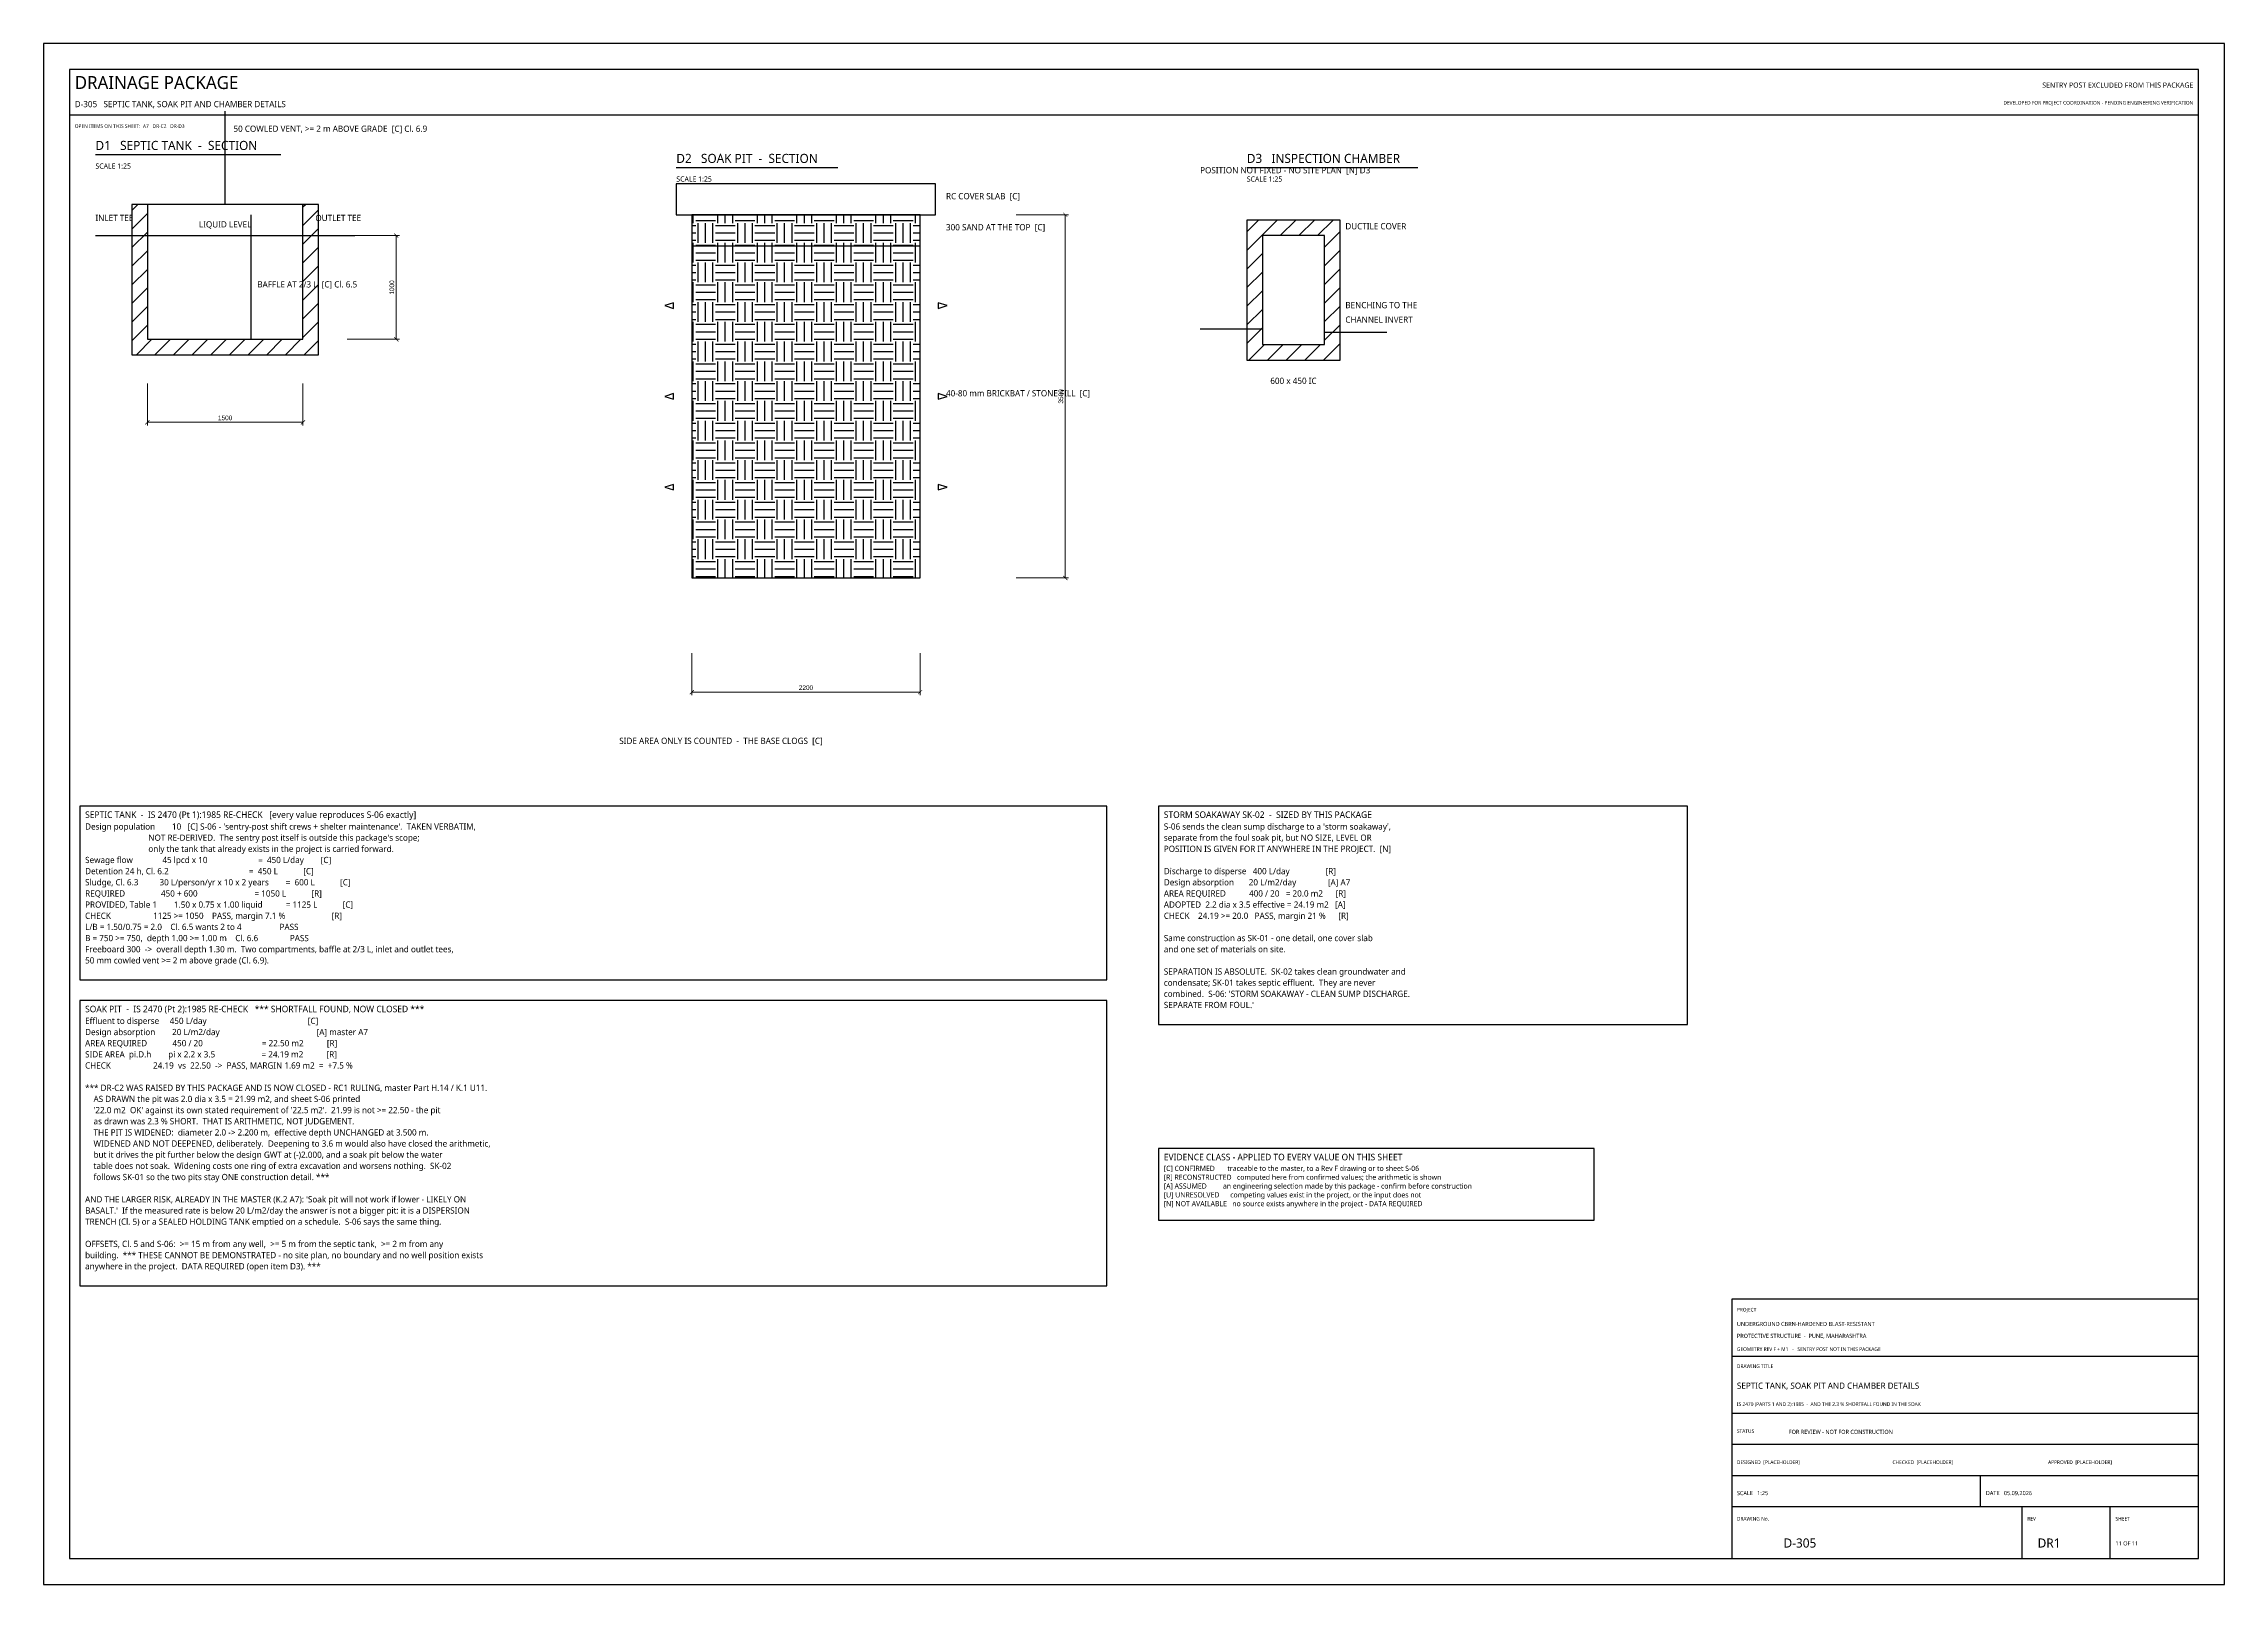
# Model space of a CAD drawing. Header units: millimetres. Extents: x 0 to 841, y 0 to 594.
import ezdxf
from ezdxf.enums import TextEntityAlignment as Align

# ---------------------------------------------------------------- set-up
doc = ezdxf.new("R2010")
doc.units = ezdxf.units.MM
for name, color, linetype in [('M-EXISTING', 8, 'Continuous'), ('M-FLAG', 1, 'Continuous'), ('M-STRUCT', 7, 'Continuous'), ('M-TEXT', 7, 'Continuous'), ('M-TITLE', 7, 'Continuous'), ('M-WATERPROOF', 30, 'Continuous'), ('P-DRAIN-SEEP', 4, 'Continuous'), ('P-DRAIN-SOIL', 1, 'Continuous'), ('P-DRAIN-STORM', 5, 'Continuous'), ('P-DRAIN-VENT', 8, 'Continuous'), ('P-EQUIP', 2, 'Continuous'), ('S-DIM', 4, 'Continuous'), ('S-EXISTING', 8, 'Continuous'), ('S-HATCH', 8, 'Continuous'), ('S-NOTE', 7, 'Continuous'), ('S-TEXT', 7, 'Continuous'), ('S-TITLE', 7, 'Continuous')]:
    doc.layers.add(name, color=color, linetype=linetype)
doc.styles.add('OpenSans', font='OpenSans-Regular.ttf')
doc.dimstyles.new('SC-DIM', dxfattribs={"dimtxt": 1.8, "dimasz": 1.6, "dimexe": 1.2, "dimexo": 1, "dimgap": 0.8, "dimtad": 1, "dimdec": 0, "dimblk": 'ARCHTICK', "dimcen": 2.5, "dimclrd": 4, "dimclre": 4, "dimclrt": 4, "dimazin": 3, "dimtfac": 1, "dimtmove": 0, "dimatfit": 3, "dimlwd": 13, "dimlwe": 13})

# ---------------------------------------------------------------- blocks, each defined once
blk = doc.blocks.new('_ARCHTICK')
at = {"color": 0, "linetype": 'BYBLOCK', "const_width": 0.15}
blk.add_lwpolyline([(-0.5, -0.5), (0.5, 0.5)], dxfattribs=at)

msp = doc.modelspace()

# ---------------------------------------------------------------- hatches: boundary and pattern name
at = {"layer": 'S-EXISTING'}
h = msp.add_hatch(dxfattribs=at)
h.set_pattern_fill('EARTH', scale=1.2)
h.paths.add_polyline_path([(250, 388), (338, 388), (338, 528), (250, 528)])
at = {"layer": 'S-HATCH'}
h = msp.add_hatch(dxfattribs=at)
h.set_pattern_fill('ANSI31', scale=1.6)
h.paths.add_polyline_path([(34, 474), (106, 474), (106, 532), (34, 532)])
h.paths.add_polyline_path([(40, 480), (100, 480), (100, 532), (40, 532)], flags=16)
h = msp.add_hatch(dxfattribs=at)
h.set_pattern_fill('ANSI31', scale=1.6)
h.paths.add_polyline_path([(464, 472), (500, 472), (500, 526), (464, 526)])
h.paths.add_polyline_path([(470, 478), (494, 478), (494, 520), (470, 520)], flags=16)

# ---------------------------------------------------------------- linework, layer by layer
at = {"layer": 'M-EXISTING'}
msp.add_lwpolyline([(250, 516), (338, 516), (338, 528), (250, 528)], close=True, dxfattribs=at)
at = {"layer": 'M-STRUCT'}
msp.add_line((80, 480), (80, 528), dxfattribs=at)
for points in [[(244, 528), (344, 528), (344, 540), (244, 540)], [(34, 474), (106, 474), (106, 532), (34, 532)], [(464, 472), (500, 472), (500, 526), (464, 526)]]:
    msp.add_lwpolyline(points, close=True, dxfattribs=at)
at = {"layer": 'M-TITLE'}
for p, q in [((10, 566.5), (831, 566.5)), ((651, 88), (831, 88)), ((651, 66), (831, 66)), ((651, 54), (831, 54)), ((651, 42), (831, 42)), ((747, 30), (747, 42)), ((651, 30), (831, 30)), ((763, 10), (763, 30)), ((797, 10), (797, 30))]:
    msp.add_line(p, q, dxfattribs=at)
msp.add_lwpolyline([(651, 10), (831, 10), (831, 110), (651, 110)], close=True, dxfattribs=at)
at = {"layer": 'M-WATERPROOF'}
msp.add_line((40, 520), (100, 520), dxfattribs=at)
at = {"layer": 'P-DRAIN-SEEP'}
for points in [[(239.6, 493), (242.96, 491.92), (242.96, 494.08)], [(348.4, 493), (345.04, 494.08), (345.04, 491.92)], [(239.6, 458), (242.96, 456.92), (242.96, 459.08)], [(348.4, 458), (345.04, 459.08), (345.04, 456.92)], [(239.6, 423), (242.96, 421.92), (242.96, 424.08)], [(348.4, 423), (345.04, 424.08), (345.04, 421.92)]]:
    msp.add_lwpolyline(points, close=True, dxfattribs=at)
at = {"layer": 'P-DRAIN-SOIL'}
for p, q in [((20, 520), (40, 520)), ((100, 520), (120, 520))]:
    msp.add_line(p, q, dxfattribs=at)
msp.add_lwpolyline([(40, 480), (100, 480), (100, 532), (40, 532)], close=True, dxfattribs=at)
at = {"layer": 'P-DRAIN-STORM'}
for p, q in [((446, 484), (470, 484)), ((494, 482.8), (518, 482.8))]:
    msp.add_line(p, q, dxfattribs=at)
at = {"layer": 'P-DRAIN-VENT'}
msp.add_line((70, 532), (70, 568), dxfattribs=at)
at = {"layer": 'P-EQUIP'}
for points in [[(250, 388), (338, 388), (338, 528), (250, 528)], [(470, 478), (494, 478), (494, 520), (470, 520)]]:
    msp.add_lwpolyline(points, close=True, dxfattribs=at)
at = {"layer": 'S-TITLE'}
for p, q in [((20, 551.2), (91.479, 551.2)), ((244, 546.2), (306.348, 546.2)), ((464, 546.2), (529.963, 546.2))]:
    msp.add_line(p, q, dxfattribs=at)
for points in [[(0, 0), (841, 0), (841, 594), (0, 594)], [(10, 10), (831, 10), (831, 584), (10, 584)], [(14, 233.075), (410, 233.075), (410, 300), (14, 300)], [(430, 215.875), (634, 215.875), (634, 300), (430, 300)], [(14, 115.15), (410, 115.15), (410, 225.075), (14, 225.075)], [(430, 140.375), (598, 140.375), (598, 168), (430, 168)]]:
    msp.add_lwpolyline(points, close=True, dxfattribs=at)

# ---------------------------------------------------------------- texts
at = {"layer": 'M-EXISTING', "style": 'OpenSans'}
msp.add_text('300 SAND AT THE TOP  [C]', height=2.4, dxfattribs=at).set_placement((348, 522))
at = {"layer": 'M-FLAG', "style": 'OpenSans'}
for s, height, p in [('DEVELOPED FOR PROJECT COORDINATION - PENDING ENGINEERING VERIFICATION', 1.4, (829, 570.5)), ('SENTRY POST EXCLUDED FROM THIS PACKAGE', 2, (829, 577))]:
    msp.add_text(s, height=height, dxfattribs=at).set_placement(p, align=Align.RIGHT)
for s, height, p in [('OPEN ITEMS ON THIS SHEET:  A7   DR-C2   DR-D3', 1.4, (12, 561.5)), ('POSITION NOT FIXED - NO SITE PLAN  [N] D3', 2.4, (446, 544)), ('FOR REVIEW - NOT FOR CONSTRUCTION', 1.6, (673, 58))]:
    msp.add_text(s, height=height, dxfattribs=at).set_placement(p)
at = {"layer": 'M-STRUCT', "style": 'OpenSans'}
msp.add_text('RC COVER SLAB  [C]', height=2.4, dxfattribs=at).set_placement((348, 534))
at = {"layer": 'M-TEXT', "style": 'OpenSans'}
for s, p in [('DUCTILE COVER', (502, 522.4)), ('BAFFLE AT 2/3 L  [C] Cl. 6.5', (82.4, 500)), ('CHANNEL INVERT', (502, 486.4)), ('BENCHING TO THE', (502, 492)), ('SIDE AREA ONLY IS COUNTED  -  THE BASE CLOGS  [C]', (222, 324))]:
    msp.add_text(s, height=2.4, dxfattribs=at).set_placement(p)
msp.add_text('600 x 450 IC', height=2.4, dxfattribs=at).set_placement((482, 464), align=Align.MIDDLE_CENTER)
at = {"layer": 'M-TITLE', "style": 'OpenSans'}
for s, height, p in [('DRAINAGE PACKAGE', 5, (12, 576.5)), ('D-305   SEPTIC TANK, SOAK PIT AND CHAMBER DETAILS', 2.4, (12, 569.5)), ('PROJECT', 1.4, (653, 105.2)), ('UNDERGROUND CBRN-HARDENED BLAST-RESISTANT', 1.6, (653, 99.6)), ('PROTECTIVE STRUCTURE  -  PUNE, MAHARASHTRA', 1.6, (653, 95)), ('GEOMETRY REV F + M1   -   SENTRY POST NOT IN THIS PACKAGE', 1.4, (653, 90)), ('DRAWING TITLE', 1.4, (653, 83.4)), ('SEPTIC TANK, SOAK PIT AND CHAMBER DETAILS', 2.4, (653, 75.4)), ('IS 2470 (PARTS 1 AND 2):1985  -  AND THE 2.3 % SHORTFALL FOUND IN THE SOAK', 1.4, (653, 68.8)), ('STATUS', 1.4, (653, 58.4)), ('DESIGNED  [PLACEHOLDER]', 1.4, (653, 46.4)), ('CHECKED  [PLACEHOLDER]', 1.4, (713, 46.4)), ('APPROVED  [PLACEHOLDER]', 1.4, (773, 46.4)), ('SCALE   1:25', 1.6, (653, 34.4)), ('DATE   05.09.2026', 1.6, (749, 34.4)), ('DRAWING No.', 1.4, (653, 24.6)), ('REV', 1.4, (765, 24.6)), ('SHEET', 1.4, (799, 24.6)), ('D-305', 3.5, (671, 14.2)), ('DR1', 3.5, (769, 14.2)), ('11 OF 11', 1.6, (799, 15))]:
    msp.add_text(s, height=height, dxfattribs=at).set_placement(p)
at = {"layer": 'M-WATERPROOF', "style": 'OpenSans'}
msp.add_text('LIQUID LEVEL', height=2.4, dxfattribs=at).set_placement((70, 522.4), align=Align.BOTTOM_CENTER)
at = {"layer": 'P-DRAIN-SOIL', "style": 'OpenSans'}
for s, p in [('INLET TEE', (20, 525.6)), ('OUTLET TEE', (104.8, 525.6))]:
    msp.add_text(s, height=2.4, dxfattribs=at).set_placement(p)
at = {"layer": 'P-DRAIN-VENT', "style": 'OpenSans'}
msp.add_text('50 COWLED VENT, >= 2 m ABOVE GRADE  [C] Cl. 6.9', height=2.4, dxfattribs=at).set_placement((73.2, 560))
at = {"layer": 'P-EQUIP', "style": 'OpenSans'}
msp.add_text('40-80 mm BRICKBAT / STONE FILL  [C]', height=2.4, dxfattribs=at).set_placement((348, 458))
at = {"layer": 'S-NOTE', "style": 'OpenSans'}
for s, height, p in [("Design population        10   [C] S-06 - 'sentry-post shift crews + shelter maintenance'.  TAKEN VERBATIM,", 2.4, (16, 290.975)), ("                              NOT RE-DERIVED.  The sentry post itself is outside this package's scope;", 2.4, (16, 286.675)), ("S-06 sends the clean sump discharge to a 'storm soakaway',", 2.4, (432, 290.975)), ('separate from the foul soak pit, but NO SIZE, LEVEL OR', 2.4, (432, 286.675)), ('Sewage flow              45 lpcd x 10                        =  450 L/day        [C]', 2.4, (16, 278.075)), ('                              only the tank that already exists in the project is carried forward.', 2.4, (16, 282.375)), ('POSITION IS GIVEN FOR IT ANYWHERE IN THE PROJECT.  [N]', 2.4, (432, 282.375)), ('Sludge, Cl. 6.3          30 L/person/yr x 10 x 2 years        =  600 L            [C]', 2.4, (16, 269.475)), ('Detention 24 h, Cl. 6.2                                      =  450 L            [C]', 2.4, (16, 273.775)), ('Discharge to disperse   400 L/day                 [R]', 2.4, (432, 273.775)), ('Design absorption       20 L/m2/day               [A] A7', 2.4, (432, 269.475)), ('REQUIRED                 450 + 600                           = 1050 L            [R]', 2.4, (16, 265.175)), ('PROVIDED, Table 1        1.50 x 0.75 x 1.00 liquid           = 1125 L            [C]', 2.4, (16, 260.875)), ('AREA REQUIRED           400 / 20   = 20.0 m2      [R]', 2.4, (432, 265.175)), ('ADOPTED  2.2 dia x 3.5 effective = 24.19 m2   [A]', 2.4, (432, 260.875)), ('CHECK                    1125 >= 1050    PASS, margin 7.1 %                      [R]', 2.4, (16, 256.575)), ('L/B = 1.50/0.75 = 2.0    Cl. 6.5 wants 2 to 4                  PASS', 2.4, (16, 252.275)), ('CHECK    24.19 >= 20.0   PASS, margin 21 %      [R]', 2.4, (432, 256.575)), ('B = 750 >= 750,  depth 1.00 >= 1.00 m    Cl. 6.6               PASS', 2.4, (16, 247.975)), ('Freeboard 300  ->  overall depth 1.30 m.  Two compartments, baffle at 2/3 L, inlet and outlet tees,', 2.4, (16, 243.675)), ('and one set of materials on site.', 2.4, (432, 243.675)), ('Same construction as SK-01 - one detail, one cover slab', 2.4, (432, 247.975)), ('50 mm cowled vent >= 2 m above grade (Cl. 6.9).', 2.4, (16, 239.375)), ('SEPARATION IS ABSOLUTE.  SK-02 takes clean groundwater and', 2.4, (432, 235.075)), ('condensate; SK-01 takes septic effluent.  They are never', 2.4, (432, 230.775)), ("combined.  S-06: 'STORM SOAKAWAY - CLEAN SUMP DISCHARGE.", 2.4, (432, 226.475)), ("SEPARATE FROM FOUL.'", 2.4, (432, 222.175)), ('Effluent to disperse     450 L/day                                                [C]', 2.4, (16, 216.05)), ('Design absorption        20 L/m2/day                                              [A] master A7', 2.4, (16, 211.75)), ('AREA REQUIRED            450 / 20                            = 22.50 m2           [R]', 2.4, (16, 207.45)), ('SIDE AREA  pi.D.h        pi x 2.2 x 3.5                      = 24.19 m2           [R]', 2.4, (16, 203.15)), ('CHECK                    24.19  vs  22.50  ->  PASS, MARGIN 1.69 m2  =  +7.5 %', 2.4, (16, 198.85)), ('*** DR-C2 WAS RAISED BY THIS PACKAGE AND IS NOW CLOSED - RC1 RULING, master Part H.14 / K.1 U11.', 2.4, (16, 190.25)), ('    AS DRAWN the pit was 2.0 dia x 3.5 = 21.99 m2, and sheet S-06 printed', 2.4, (16, 185.95)), ('    as drawn was 2.3 % SHORT.  THAT IS ARITHMETIC, NOT JUDGEMENT.', 2.4, (16, 177.35)), ("    '22.0 m2  OK' against its own stated requirement of '22.5 m2'.  21.99 is not >= 22.50 - the pit", 2.4, (16, 181.65)), ('    THE PIT IS WIDENED:  diameter 2.0 -> 2.200 m,  effective depth UNCHANGED at 3.500 m.', 2.4, (16, 173.05)), ('    WIDENED AND NOT DEEPENED, deliberately.  Deepening to 3.6 m would also have closed the arithmetic,', 2.4, (16, 168.75)), ('    table does not soak.  Widening costs one ring of extra excavation and worsens nothing.  SK-02', 2.4, (16, 160.15)), ('    but it drives the pit further below the design GWT at (-)2.000, and a soak pit below the water', 2.4, (16, 164.45)), ('[C] CONFIRMED       traceable to the master, to a Rev F drawing or to sheet S-06', 2, (432, 159.375)), ('    follows SK-01 so the two pits stay ONE construction detail. ***', 2.4, (16, 155.85)), ('[R] RECONSTRUCTED   computed here from confirmed values; the arithmetic is shown', 2, (432, 155.975)), ('[A] ASSUMED         an engineering selection made by this package - confirm before construction', 2, (432, 152.575)), ("AND THE LARGER RISK, ALREADY IN THE MASTER (K.2 A7): 'Soak pit will not work if lower - LIKELY ON", 2.4, (16, 147.25)), ("BASALT.'  If the measured rate is below 20 L/m2/day the answer is not a bigger pit: it is a DISPERSION", 2.4, (16, 142.95)), ('[U] UNRESOLVED      competing values exist in the project, or the input does not', 2, (432, 149.175)), ('[N] NOT AVAILABLE   no source exists anywhere in the project - DATA REQUIRED', 2, (432, 145.775)), ('TRENCH (Cl. 5) or a SEALED HOLDING TANK emptied on a schedule.  S-06 says the same thing.', 2.4, (16, 138.65)), ('OFFSETS, Cl. 5 and S-06:  >= 15 m from any well,  >= 5 m from the septic tank,  >= 2 m from any', 2.4, (16, 130.05)), ('building.  *** THESE CANNOT BE DEMONSTRATED - no site plan, no boundary and no well position exists', 2.4, (16, 125.75)), ('anywhere in the project.  DATA REQUIRED (open item D3). ***', 2.4, (16, 121.45))]:
    msp.add_text(s, height=height, dxfattribs=at).set_placement(p)
at = {"layer": 'S-TEXT', "style": 'OpenSans'}
for p in [(20, 545.8), (244, 540.8), (464, 540.8)]:
    msp.add_text('SCALE 1:25', height=2, dxfattribs=at).set_placement(p)
at = {"layer": 'S-TITLE', "style": 'OpenSans'}
for s, height, p in [('D1   SEPTIC TANK  -  SECTION', 3.5, (20, 553)), ('D2   SOAK PIT  -  SECTION', 3.5, (244, 548)), ('D3   INSPECTION CHAMBER', 3.5, (464, 548)), ('SEPTIC TANK  -  IS 2470 (Pt 1):1985 RE-CHECK   [every value reproduces S-06 exactly]', 2.5, (16, 295.5)), ('STORM SOAKAWAY SK-02  -  SIZED BY THIS PACKAGE', 2.5, (432, 295.5)), ('SOAK PIT  -  IS 2470 (Pt 2):1985 RE-CHECK   *** SHORTFALL FOUND, NOW CLOSED ***', 2.5, (16, 220.575)), ('EVIDENCE CLASS - APPLIED TO EVERY VALUE ON THIS SHEET', 2.5, (432, 163.5))]:
    msp.add_text(s, height=height, dxfattribs=at).set_placement(p)

# ---------------------------------------------------------------- dimensions: what is measured, and where the dimension line sits
at = {"layer": 'S-DIM'}
for base, p1, p2 in [((394, 388), (374, 388), (374, 528)), ((136, 480), (116, 480), (116, 520))]:
    msp.add_linear_dim(base=base, p1=p1, p2=p2, angle=90, dimstyle='SC-DIM', override={"dimlfac": 25}, dxfattribs=at).render()
for base, p1, p2 in [((40, 448), (40, 464), (100, 464)), ((250, 344), (250, 360), (338, 360))]:
    msp.add_linear_dim(base=base, p1=p1, p2=p2, dimstyle='SC-DIM', override={"dimlfac": 25}, dxfattribs=at).render()

doc.saveas('drawing.dxf')
